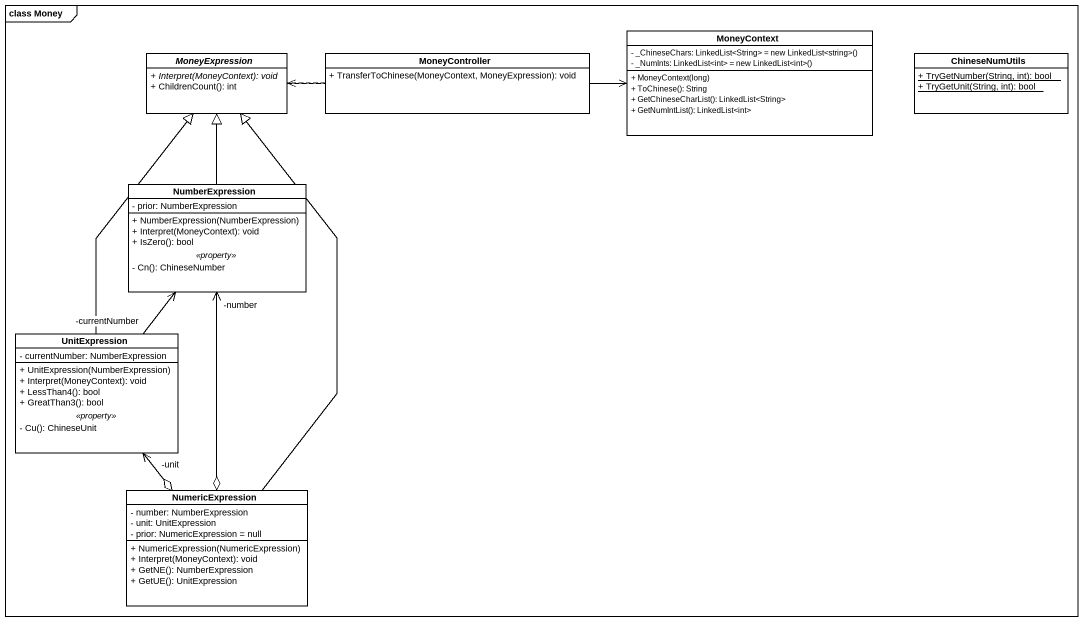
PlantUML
@startuml
mainframe class Money
hide circle
hide empty members
skinparam classAttributeIconSize 0
abstract class MoneyExpression {
  {abstract} + Interpret(MoneyContext): void
  + ChildrenCount(): int
}
class MoneyController {
  + TransferToChinese(MoneyContext, MoneyExpression): void
}
class MoneyContext {
  {field} - _ChineseChars: LinkedList<String> = new LinkedList<string>()
  {field} - _NumInts: LinkedList<int> = new LinkedList<int>()
  + MoneyContext(long)
  + ToChinese(): String
  + GetChineseCharList(): LinkedList<String>
  + GetNumIntList(): LinkedList<int>
}
class ChineseNumUtils {
  {static} + TryGetNumber(String, int): bool
  {static} + TryGetUnit(String, int): bool
}
class NumberExpression {
  - prior: NumberExpression
  --
  + NumberExpression(NumberExpression)
  + Interpret(MoneyContext): void
  + IsZero(): bool
  .. <<property>> ..
  - Cn(): ChineseNumber
}
class UnitExpression {
  - currentNumber: NumberExpression
  --
  + UnitExpression(NumberExpression)
  + Interpret(MoneyContext): void
  + LessThan4(): bool
  + GreatThan3(): bool
  .. <<property>> ..
  - Cu(): ChineseUnit
}
class NumericExpression {
  - number: NumberExpression
  - unit: UnitExpression
  - prior: NumericExpression = null
  + NumericExpression(NumericExpression)
  + Interpret(MoneyContext): void
  + GetNE(): NumberExpression
  + GetUE(): UnitExpression
}
MoneyExpression .right.> MoneyContext
MoneyController .left.> MoneyExpression
MoneyController .right.> MoneyContext
NumberExpression -up-|> MoneyExpression
UnitExpression -up-|> MoneyExpression
UnitExpression -up-> "-currentNumber" NumberExpression
NumericExpression -up-|> MoneyExpression
NumericExpression o-up-> "-number" NumberExpression
NumericExpression o-up-> "-unit" UnitExpression
@enduml
